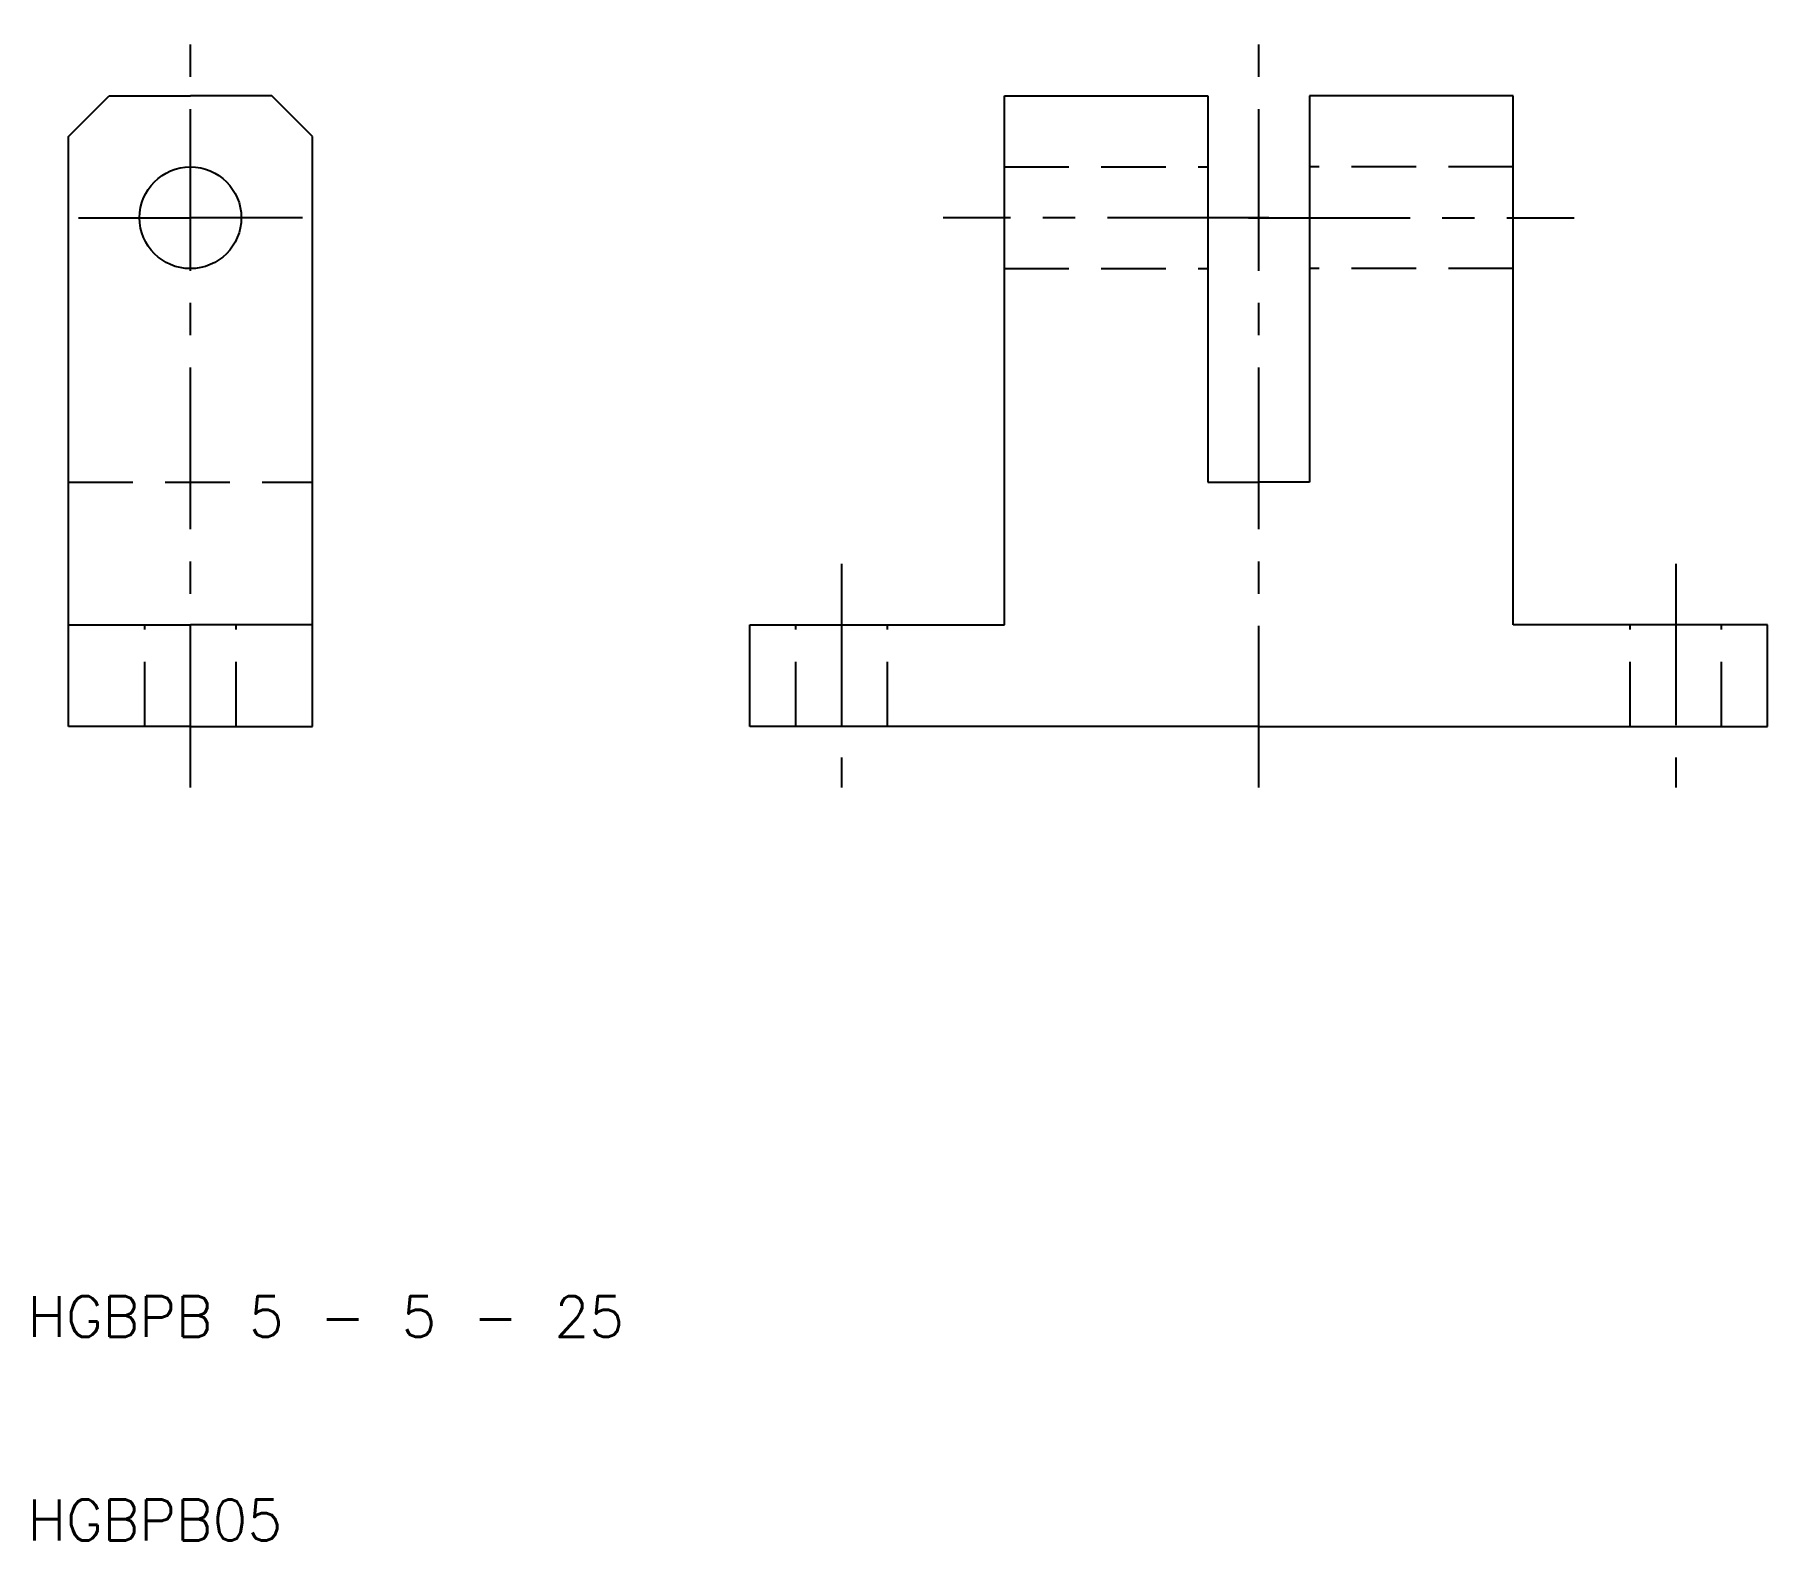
# Model space of a CAD drawing. Extents: x 10.3 to 95.5, y 10 to 84.
import ezdxf

# ---------------------------------------------------------------- set-up
doc = ezdxf.new("R2010")
doc.units = 0
doc.header["$LTSCALE"] = 0.25
doc.linetypes.add('CENTER', pattern=[50.8, 31.75, -6.35, 6.35, -6.35])
doc.linetypes.add('DASHED', pattern=[19.05, 12.7, -6.35])
doc.layers.get('0').update_dxf_attribs({"linetype": 'CONTINUOUS'})
doc.layers.add('CENTER', color=1, linetype='CENTER')
doc.styles.get("Standard").update_dxf_attribs({"font": 'txt.shx', "bigfont": 'extfont.shx'})

msp = doc.modelspace()

# ---------------------------------------------------------------- linework, layer by layer
for p, q in [((12, 79), (14, 81)), ((14, 81), (18, 81)), ((22, 81), (18, 81)), ((24, 79), (22, 81)), ((58, 55), (58, 81)), ((58, 81), (68, 81)), ((68, 81), (68, 62)), ((83, 81), (73, 81)), ((73, 81), (73, 62)), ((83, 55), (83, 81)), ((12, 50), (12, 79)), ((24, 50), (24, 79)), ((68, 62), (70.5, 62)), ((73, 62), (70.5, 62)), ((12, 55), (18, 55)), ((24, 55), (18, 55)), ((45.5, 55), (58, 55)), ((45.5, 50), (45.5, 55)), ((95.5, 55), (83, 55)), ((95.5, 50), (95.5, 55)), ((18, 50), (12, 50)), ((18, 50), (24, 50)), ((70.5, 50), (45.5, 50)), ((70.5, 50), (95.5, 50))]:
    msp.add_line(p, q)
at = {"color": 3, "linetype": 'DASHED'}
for p, q in [((58, 77.5), (68, 77.5)), ((83, 77.5), (73, 77.5)), ((58, 72.5), (68, 72.5)), ((83, 72.5), (73, 72.5)), ((12, 62), (24, 62)), ((15.75, 50), (15.75, 55)), ((20.25, 50), (20.25, 55)), ((47.75, 50), (47.75, 55)), ((52.25, 50), (52.25, 55)), ((88.75, 50), (88.75, 55)), ((93.25, 50), (93.25, 55))]:
    msp.add_line(p, q, dxfattribs=at)
msp.add_circle((18, 75), 2.5)
at = {"layer": 'CENTER', "color": 1, "linetype": 'CENTER'}
for p, q in [((18, 47), (18, 84)), ((70.5, 47), (70.5, 84)), ((12.5, 75), (18, 75)), ((23.5, 75), (18, 75)), ((71, 75), (55, 75)), ((70, 75), (86, 75)), ((50, 58), (50, 47)), ((91, 58), (91, 47))]:
    msp.add_line(p, q, dxfattribs=at)

# ---------------------------------------------------------------- texts
for s, p in [('HGBPB 5 - 5 - 25', (10, 20)), ('HGBPB05', (10, 10))]:
    msp.add_text(s, height=2).set_placement(p)

doc.saveas('drawing.dxf')
